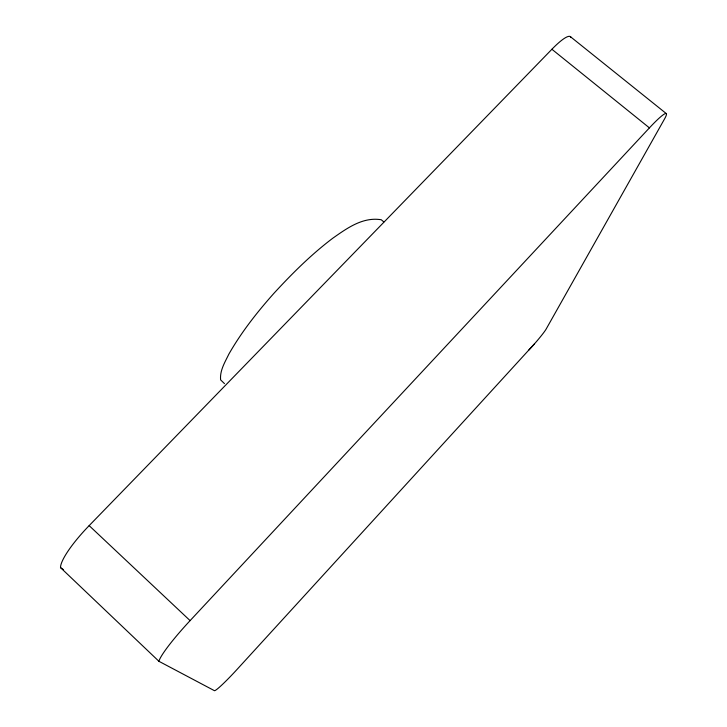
<?xml version="1.0" encoding="UTF-8"?>
<svg xmlns="http://www.w3.org/2000/svg" width="727" height="727" viewBox="0 0 727 727"><rect width="100%" height="100%" fill="white"/><g stroke="black" fill="none" stroke-linecap="round" stroke-linejoin="round"><path stroke-width="1.09" d="M534.254 344.098L238.065 668.313A31.806 2.463 -47.6 0 1 214.383 690.65L158.904 661.288L60.514 567.614A50.863 10.96 -45.9 0 1 89.157 525.63L551.902 49.263A40.876 7.679 -51.7 0 1 571.013 37.568M158.904 661.288A51.644 6.179 -47.1 0 1 190.101 620.622L649.42 127.879A41.448 4.317 -50.2 0 1 664.451 119.101L546.168 329.031A18.593 1.363 -49 0 1 535.717 342.426L533.909 344.498A18.593 1.363 -49 0 1 528.693 350.187M60.514 567.614L63.294 569.541M570.422 36.686L666.25 113.548M551.902 49.263L649.42 127.879M383.829 221.953L381.248 219.745C362.782 216.719 347.052 228.223 332.793 238.211C311.292 254.45 292.136 273.516 273.934 293.308C257.131 312.165 241.428 332.139 228.869 354.104C224.979 362.191 219.718 370.516 220.608 379.857L224.47 383.62M89.157 525.63L190.101 620.622"/></g></svg>
